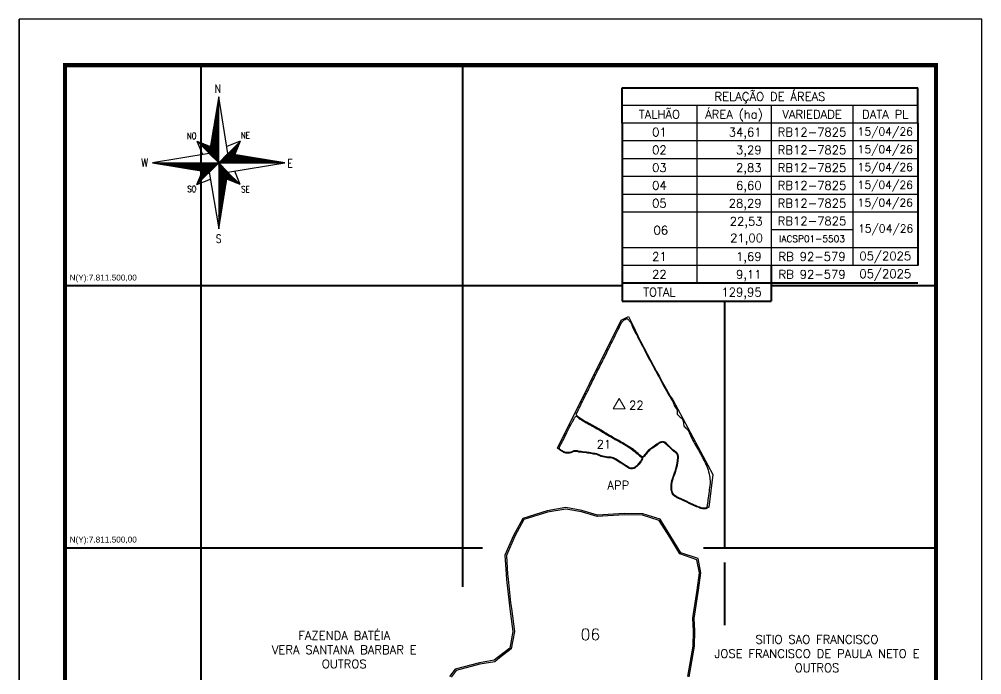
# Model space of a CAD drawing. Header units: millimetres. Extents: x 725045 to 727985, y 7843055 to 7847213.
# Drawn here: x 725045 to 727985, y 7845212 to 7847213 of the extents above; entities that cross this region are included whole.
import ezdxf
from ezdxf.enums import TextEntityAlignment as Align

# ---------------------------------------------------------------- set-up
doc = ezdxf.new("R2010")
doc.units = ezdxf.units.MM
doc.linetypes.add('LIN0', pattern=[0])
for name, color, linetype, lineweight in [('0114001015', 1, 'Continuous', 25), ('COORDENADAS', 7, 'Continuous', 5), ('TEXTO_DIVERSOS', 7, 'Continuous', 5)]:
    doc.layers.add(name, color=color, linetype=linetype, lineweight=lineweight)
for name, color, linetype in [('0114001015006', 5, 'Continuous'), ('0114001015021', 5, 'Continuous'), ('0114001015022', 5, 'Continuous'), ('MALHA', 8, 'Continuous'), ('MARGEM', 7, 'Continuous'), ('QUADRO_DE_AREAS_CANA ANTIGA', 7, 'Continuous'), ('SETA_NORTE', 3, 'Continuous'), ('TEXTO CONFRONTANTES', 7, 'Continuous'), ('TEXTO_NUN_TAL', 7, 'Continuous')]:
    doc.layers.add(name, color=color, linetype=linetype)
doc.styles.add('ROMANS', font='romans', dxfattribs={"height": 0.2})
doc.styles.add('Simplex', font='simplex.shx')
doc.styles.get("Standard").update_dxf_attribs({"font": 'arial.ttf'})

# ---------------------------------------------------------------- blocks, each defined once
blk = doc.blocks.new('A$C309442C0')
at = {"layer": 'SETA_NORTE', "linetype": 'Continuous'}
h = blk.add_hatch(dxfattribs=at)
h.set_pattern_fill('ANSI31', color=256, scale=0.1375, angle=-90, style=0)
h.set_pattern_definition([(315, (-215853.3434, 13873.16845), (0.3086963042, 0.3086963042), [])])
h.paths.add_polyline_path([(73.5, 97.4), (74.7, 104.9), (60, 110.8)])
h = blk.add_hatch(dxfattribs=at)
h.set_pattern_fill('ANSI31', color=256, scale=0.1375, angle=180, style=0)
h.set_pattern_definition([(225, (13869.59828, 216024.21475), (0.3086963042, -0.3086963042), [])])
h.paths.add_polyline_path([(93.8, 97.4), (101.4, 96.2), (107.3, 110.8)])
h = blk.add_hatch(dxfattribs=at)
h.set_pattern_fill('ANSI31', color=256, scale=0.1375, style=0)
h.set_pattern_definition([(45, (-13702.2971, -215849.77324), (-0.3086963042, 0.3086963042), [])])
h.paths.add_polyline_path([(73.5, 77), (65.9, 78.3), (60, 63.6)])
h = blk.add_hatch(dxfattribs=at)
h.set_pattern_fill('ANSI31', color=256, scale=0.1375, angle=90, style=0)
h.set_pattern_definition([(135, (216020.6446, -13698.72693), (-0.3086963042, -0.3086963042), [])])
h.paths.add_polyline_path([(93.8, 77), (92.6, 69.5), (107.3, 63.6)])
for p, q in [((83.4, 157.5), (83.7, 157.8)), ((83.5, 158.3), (83.7, 158.4)), ((83.6, 159), (83.7, 159.1)), ((81.3, 145.3), (83.7, 147.6)), ((81.5, 146.1), (83.7, 148.2)), ((81.6, 146.8), (83.7, 148.9)), ((81.7, 147.6), (83.7, 149.5)), ((81.8, 148.3), (83.7, 150.1)), ((82, 149.1), (83.7, 150.8)), ((82.1, 149.9), (83.7, 151.4)), ((82.2, 150.6), (83.7, 152.1)), ((82.3, 151.4), (83.7, 152.7)), ((82.5, 152.2), (83.7, 153.3)), ((82.6, 152.9), (83.7, 154)), ((82.7, 153.7), (83.7, 154.6)), ((82.9, 154.4), (83.7, 155.2)), ((83, 155.2), (83.7, 155.9)), ((83.1, 156), (83.7, 156.5)), ((83.2, 156.7), (83.7, 157.2)), ((79.2, 132.3), (83.7, 136.8)), ((79.3, 133.1), (83.7, 137.4)), ((79.5, 133.8), (83.7, 138)), ((79.6, 134.6), (83.7, 138.7)), ((79.7, 135.4), (83.7, 139.3)), ((79.8, 136.1), (83.7, 140)), ((80, 136.9), (83.7, 140.6)), ((80.1, 137.7), (83.7, 141.2)), ((80.2, 138.4), (83.7, 141.9)), ((80.3, 139.2), (83.7, 142.5)), ((80.5, 139.9), (83.7, 143.1)), ((80.6, 140.7), (83.7, 143.8)), ((80.7, 141.5), (83.7, 144.4)), ((80.8, 142.2), (83.7, 145)), ((81, 143), (83.7, 145.7)), ((81.1, 143.8), (83.7, 146.3)), ((81.2, 144.5), (83.7, 147)), ((77.2, 120.1), (83.7, 126.6)), ((77.3, 120.9), (83.7, 127.2)), ((77.4, 121.6), (83.7, 127.8)), ((77.6, 122.4), (83.7, 128.5)), ((77.7, 123.2), (83.7, 129.1)), ((77.8, 123.9), (83.7, 129.8)), ((78, 124.7), (83.7, 130.4)), ((78.1, 125.5), (83.7, 131)), ((78.2, 126.2), (83.7, 131.7)), ((78.3, 127), (83.7, 132.3)), ((78.5, 127.7), (83.7, 132.9)), ((78.6, 128.5), (83.7, 133.6)), ((78.7, 129.3), (83.7, 134.2)), ((78.8, 130), (83.7, 134.9)), ((79, 130.8), (83.7, 135.5)), ((79.1, 131.6), (83.7, 136.1)), ((75.1, 107.2), (83.7, 115.7)), ((75.2, 107.9), (83.7, 116.4)), ((75.3, 108.7), (83.7, 117)), ((75.4, 109.4), (83.7, 117.7)), ((75.6, 110.2), (83.7, 118.3)), ((75.7, 111), (83.7, 118.9)), ((75.8, 111.7), (83.7, 119.6)), ((75.9, 112.5), (83.7, 120.2)), ((76.1, 113.3), (83.7, 120.8)), ((76.2, 114), (83.7, 121.5)), ((76.3, 114.8), (83.7, 122.1)), ((76.4, 115.5), (83.7, 122.8)), ((76.6, 116.3), (83.7, 123.4)), ((76.7, 117.1), (83.7, 124)), ((76.8, 117.8), (83.7, 124.7)), ((76.9, 118.6), (83.7, 125.3)), ((77.1, 119.4), (83.7, 125.9)), ((60, 110.8), (74.7, 104.9)), ((60, 110.8), (65.9, 96.2)), ((73.5, 97.3), (83.7, 107.5)), ((73.6, 98), (83.7, 108.1)), ((73.7, 98.8), (83.7, 108.7)), ((73.8, 99.5), (83.7, 109.4)), ((73.8, 97), (83.7, 106.8)), ((73.9, 100.3), (83.7, 110)), ((74.1, 101.1), (83.7, 110.6)), ((74.2, 101.8), (83.7, 111.3)), ((74.2, 96.7), (83.7, 106.2)), ((74.3, 102.6), (83.7, 111.9)), ((74.4, 103.3), (83.7, 112.6)), ((74.5, 96.4), (83.7, 105.6)), ((74.6, 104.1), (83.7, 113.2)), ((74.7, 104.9), (83.7, 113.8)), ((74.8, 105.6), (83.7, 114.5)), ((74.9, 106.4), (83.7, 115.1)), ((107.3, 110.8), (92.6, 104.9)), ((107.3, 110.8), (101.4, 96.2)), ((74.8, 96.1), (83.7, 104.9)), ((75.1, 95.7), (83.7, 104.3)), ((75.4, 95.4), (83.7, 103.6)), ((75.8, 95.1), (83.7, 103)), ((76.1, 94.8), (83.7, 102.4)), ((76.4, 94.5), (83.7, 101.7)), ((76.7, 94.2), (83.7, 101.1)), ((77, 93.8), (83.7, 100.5)), ((77.4, 93.5), (83.7, 99.8)), ((77.7, 93.2), (83.7, 99.2)), ((78, 92.9), (83.7, 98.5)), ((78.3, 92.6), (83.7, 97.9)), ((78.6, 92.2), (83.7, 97.3)), ((78.9, 91.9), (83.7, 96.6)), ((79.3, 91.6), (83.7, 96)), ((79.6, 91.3), (83.7, 95.4)), ((79.9, 91), (83.7, 94.7)), ((83.8, 87.2), (94, 97.4)), ((84.4, 87.2), (94.5, 97.3)), ((85.1, 87.2), (95.1, 97.2)), ((85.7, 87.2), (95.6, 97.1)), ((86.3, 87.2), (96.2, 97)), ((87, 87.2), (96.7, 96.9)), ((87.6, 87.2), (97.2, 96.9)), ((88.3, 87.2), (97.8, 96.8)), ((88.9, 87.2), (98.3, 96.7)), ((89.5, 87.2), (98.9, 96.6)), ((90.2, 87.2), (99.4, 96.5)), ((90.8, 87.2), (100, 96.4)), ((91.4, 87.2), (100.5, 96.3)), ((92.1, 87.2), (101.1, 96.2)), ((92.7, 87.2), (101.6, 96.1)), ((93.4, 87.2), (102.2, 96)), ((94, 87.2), (102.7, 96)), ((94.6, 87.2), (103.3, 95.9)), ((95.3, 87.2), (103.8, 95.8)), ((95.9, 87.2), (104.4, 95.7)), ((96.5, 87.2), (104.9, 95.6)), ((97.2, 87.2), (105.5, 95.5)), ((97.8, 87.2), (106, 95.4)), ((98.4, 87.2), (106.5, 95.3)), ((99.1, 87.2), (107.1, 95.2)), ((99.7, 87.2), (107.6, 95.1)), ((100.4, 87.2), (108.2, 95.1)), ((101, 87.2), (108.7, 95)), ((101.6, 87.2), (109.3, 94.9)), ((102.3, 87.2), (109.8, 94.8)), ((102.9, 87.2), (110.4, 94.7)), ((103.5, 87.2), (110.9, 94.6)), ((104.2, 87.2), (111.5, 94.5)), ((11.8, 87.2), (11.8, 87.2)), ((12.3, 87.1), (12.4, 87.2)), ((12.9, 87), (13.1, 87.2)), ((13.4, 86.9), (13.7, 87.2)), ((14, 86.8), (14.4, 87.2)), ((14.5, 86.7), (15, 87.2)), ((15.1, 86.6), (15.6, 87.2)), ((15.6, 86.6), (16.3, 87.2)), ((16.2, 86.5), (16.9, 87.2)), ((16.7, 86.4), (17.5, 87.2)), ((17.2, 86.3), (18.2, 87.2)), ((17.8, 86.2), (18.8, 87.2)), ((18.3, 86.1), (19.5, 87.2)), ((18.9, 86), (20.1, 87.2)), ((19.4, 85.9), (20.7, 87.2)), ((20, 85.8), (21.4, 87.2)), ((20.5, 85.7), (22, 87.2)), ((21.1, 85.7), (22.6, 87.2)), ((21.6, 85.6), (23.3, 87.2)), ((22.2, 85.5), (23.9, 87.2)), ((22.7, 85.4), (24.6, 87.2)), ((23.3, 85.3), (25.2, 87.2)), ((23.8, 85.2), (25.8, 87.2)), ((24.4, 85.1), (26.5, 87.2)), ((24.9, 85), (27.1, 87.2)), ((25.5, 84.9), (27.7, 87.2)), ((26, 84.8), (28.4, 87.2)), ((26.5, 84.8), (29, 87.2)), ((27.1, 84.7), (29.6, 87.2)), ((27.6, 84.6), (30.3, 87.2)), ((28.2, 84.5), (30.9, 87.2)), ((28.7, 84.4), (31.6, 87.2)), ((29.3, 84.3), (32.2, 87.2)), ((29.8, 84.2), (32.8, 87.2)), ((30.4, 84.1), (33.5, 87.2)), ((30.9, 84), (34.1, 87.2)), ((31.5, 83.9), (34.7, 87.2)), ((32, 83.9), (35.4, 87.2)), ((32.6, 83.8), (36, 87.2)), ((33.1, 83.7), (36.7, 87.2)), ((33.7, 83.6), (37.3, 87.2)), ((34.2, 83.5), (37.9, 87.2)), ((34.7, 83.4), (38.6, 87.2)), ((35.3, 83.3), (39.2, 87.2)), ((35.8, 83.2), (39.8, 87.2)), ((36.4, 83.1), (40.5, 87.2)), ((36.9, 83), (41.1, 87.2)), ((37.5, 83), (41.8, 87.2)), ((38, 82.9), (42.4, 87.2)), ((38.6, 82.8), (43, 87.2)), ((39.1, 82.7), (43.7, 87.2)), ((39.7, 82.6), (44.3, 87.2)), ((40.2, 82.5), (44.9, 87.2)), ((40.8, 82.4), (45.6, 87.2)), ((41.3, 82.3), (46.2, 87.2)), ((41.9, 82.2), (46.8, 87.2)), ((42.4, 82.1), (47.5, 87.2)), ((43, 82.1), (48.1, 87.2)), ((43.5, 82), (48.8, 87.2)), ((44, 81.9), (49.4, 87.2)), ((44.6, 81.8), (50, 87.2)), ((45.1, 81.7), (50.7, 87.2)), ((45.7, 81.6), (51.3, 87.2)), ((46.2, 81.5), (51.9, 87.2)), ((46.8, 81.4), (52.6, 87.2)), ((47.3, 81.3), (53.2, 87.2)), ((47.9, 81.2), (53.9, 87.2)), ((48.4, 81.2), (54.5, 87.2)), ((49, 81.1), (55.1, 87.2)), ((49.5, 81), (55.8, 87.2)), ((50.1, 80.9), (56.4, 87.2)), ((50.6, 80.8), (57, 87.2)), ((51.2, 80.7), (57.7, 87.2)), ((51.7, 80.6), (58.3, 87.2)), ((52.3, 80.5), (59, 87.2)), ((52.8, 80.4), (59.6, 87.2)), ((53.3, 80.3), (60.2, 87.2)), ((53.9, 80.3), (60.9, 87.2)), ((54.4, 80.2), (61.5, 87.2)), ((55, 80.1), (62.1, 87.2)), ((55.5, 80), (62.8, 87.2)), ((56.1, 79.9), (63.4, 87.2)), ((56.6, 79.8), (64, 87.2)), ((57.2, 79.7), (64.7, 87.2)), ((57.7, 79.6), (65.3, 87.2)), ((58.3, 79.5), (66, 87.2)), ((58.8, 79.4), (66.6, 87.2)), ((59.4, 79.4), (67.2, 87.2)), ((59.9, 79.3), (67.9, 87.2)), ((83.7, 87.2), (60, 63.6)), ((60.5, 79.2), (68.5, 87.2)), ((61, 79.1), (69.1, 87.2)), ((61.5, 79), (69.8, 87.2)), ((62.1, 78.9), (70.4, 87.2)), ((62.6, 78.8), (71.1, 87.2)), ((63.2, 78.7), (71.7, 87.2)), ((63.7, 78.6), (72.3, 87.2)), ((64.3, 78.5), (73, 87.2)), ((64.8, 78.4), (73.6, 87.2)), ((65.4, 78.4), (74.2, 87.2)), ((65.9, 78.3), (74.9, 87.2)), ((66.5, 78.2), (75.5, 87.2)), ((67, 78.1), (76.2, 87.2)), ((67.6, 78), (76.8, 87.2)), ((68.1, 77.9), (77.4, 87.2)), ((68.7, 77.8), (78.1, 87.2)), ((69.2, 77.7), (78.7, 87.2)), ((69.8, 77.6), (79.3, 87.2)), ((70.3, 77.5), (80, 87.2)), ((70.8, 77.5), (80.6, 87.2)), ((71.4, 77.4), (81.2, 87.2)), ((71.9, 77.3), (81.9, 87.2)), ((72.5, 77.2), (82.5, 87.2)), ((73, 77.1), (83.2, 87.2)), ((80.2, 90.7), (83.7, 94.1)), ((80.5, 90.3), (83.7, 93.4)), ((80.9, 90), (83.7, 92.8)), ((81.2, 89.7), (83.7, 92.2)), ((81.5, 89.4), (83.7, 91.5)), ((81.8, 89.1), (83.7, 90.9)), ((82.1, 88.7), (83.7, 90.3)), ((82.4, 88.4), (83.7, 89.6)), ((82.8, 88.1), (83.7, 89)), ((83.1, 87.8), (83.7, 88.4)), ((83.4, 87.5), (83.7, 87.7)), ((83.7, 87.1), (83.7, 87.1)), ((83.7, 86.4), (84, 86.8)), ((83.7, 85.8), (84.4, 86.5)), ((83.7, 85.2), (84.7, 86.2)), ((83.7, 84.5), (85, 85.9)), ((83.7, 83.9), (85.3, 85.6)), ((83.7, 83.3), (85.6, 85.2)), ((83.7, 82.6), (86, 84.9)), ((83.7, 82), (86.3, 84.6)), ((83.7, 81.3), (86.6, 84.3)), ((104.8, 87.2), (112, 94.4)), ((105.5, 87.2), (112.6, 94.3)), ((106.1, 87.2), (113.1, 94.2)), ((106.7, 87.2), (113.7, 94.1)), ((107.4, 87.2), (114.2, 94.1)), ((108, 87.2), (114.8, 94)), ((108.6, 87.2), (115.3, 93.9)), ((109.3, 87.2), (115.8, 93.8)), ((109.9, 87.2), (116.4, 93.7)), ((110.6, 87.2), (116.9, 93.6)), ((111.2, 87.2), (117.5, 93.5)), ((111.8, 87.2), (118, 93.4)), ((112.5, 87.2), (118.6, 93.3)), ((113.1, 87.2), (119.1, 93.2)), ((113.7, 87.2), (119.7, 93.2)), ((114.4, 87.2), (120.2, 93.1)), ((115, 87.2), (120.8, 93)), ((115.6, 87.2), (121.3, 92.9)), ((116.3, 87.2), (121.9, 92.8)), ((116.9, 87.2), (122.4, 92.7)), ((117.6, 87.2), (123, 92.6)), ((118.2, 87.2), (123.5, 92.5)), ((118.8, 87.2), (124, 92.4)), ((119.5, 87.2), (124.6, 92.3)), ((120.1, 87.2), (125.1, 92.3)), ((120.7, 87.2), (125.7, 92.2)), ((121.4, 87.2), (126.2, 92.1)), ((122, 87.2), (126.8, 92)), ((122.7, 87.2), (127.3, 91.9)), ((123.3, 87.2), (127.9, 91.8)), ((123.9, 87.2), (128.4, 91.7)), ((124.6, 87.2), (129, 91.6)), ((125.2, 87.2), (129.5, 91.5)), ((125.8, 87.2), (130.1, 91.4)), ((126.5, 87.2), (130.6, 91.4)), ((127.1, 87.2), (131.2, 91.3)), ((127.8, 87.2), (131.7, 91.2)), ((128.4, 87.2), (132.3, 91.1)), ((129, 87.2), (132.8, 91)), ((129.7, 87.2), (133.3, 90.9)), ((130.3, 87.2), (133.9, 90.8)), ((130.9, 87.2), (134.4, 90.7)), ((131.6, 87.2), (135, 90.6)), ((132.2, 87.2), (135.5, 90.5)), ((132.8, 87.2), (136.1, 90.5)), ((133.5, 87.2), (136.6, 90.4)), ((134.1, 87.2), (137.2, 90.3)), ((134.8, 87.2), (137.7, 90.2)), ((135.4, 87.2), (138.3, 90.1)), ((136, 87.2), (138.8, 90)), ((136.7, 87.2), (139.4, 89.9)), ((137.3, 87.2), (139.9, 89.8)), ((137.9, 87.2), (140.5, 89.7)), ((138.6, 87.2), (141, 89.6)), ((139.2, 87.2), (141.6, 89.6)), ((139.9, 87.2), (142.1, 89.5)), ((140.5, 87.2), (142.6, 89.4)), ((141.1, 87.2), (143.2, 89.3)), ((141.8, 87.2), (143.7, 89.2)), ((142.4, 87.2), (144.3, 89.1)), ((143, 87.2), (144.8, 89)), ((143.7, 87.2), (145.4, 88.9)), ((144.3, 87.2), (145.9, 88.8)), ((144.9, 87.2), (146.5, 88.7)), ((145.6, 87.2), (147, 88.7)), ((146.2, 87.2), (147.6, 88.6)), ((146.9, 87.2), (148.1, 88.5)), ((147.5, 87.2), (148.7, 88.4)), ((148.1, 87.2), (149.2, 88.3)), ((148.8, 87.2), (149.8, 88.2)), ((149.4, 87.2), (150.3, 88.1)), ((150, 87.2), (150.8, 88)), ((150.7, 87.2), (151.4, 87.9)), ((151.3, 87.2), (151.9, 87.8)), ((152, 87.2), (152.5, 87.8)), ((152.6, 87.2), (153, 87.7)), ((153.2, 87.2), (153.6, 87.6)), ((153.9, 87.2), (154.1, 87.5)), ((154.5, 87.2), (154.7, 87.4)), ((155.1, 87.2), (155.2, 87.3)), ((60, 63.6), (65.9, 78.3)), ((83.7, 80.7), (86.9, 84)), ((83.7, 80.1), (87.2, 83.6)), ((83.7, 79.4), (87.5, 83.3)), ((83.7, 78.8), (87.9, 83)), ((83.7, 78.2), (88.2, 82.7)), ((83.7, 77.5), (88.5, 82.4)), ((83.7, 76.9), (88.8, 82.1)), ((83.7, 76.2), (89.1, 81.7)), ((83.7, 75.6), (89.5, 81.4)), ((83.7, 75), (89.8, 81.1)), ((83.7, 74.3), (90.1, 80.8)), ((83.7, 73.7), (90.4, 80.5)), ((83.7, 73.1), (90.7, 80.1)), ((83.7, 72.4), (91, 79.8)), ((83.7, 71.8), (91.4, 79.5)), ((83.7, 71.2), (91.7, 79.2)), ((83.7, 70.5), (92, 78.9)), ((83.7, 69.9), (92.3, 78.5)), ((83.7, 69.2), (92.6, 78.2)), ((83.7, 68.6), (93, 77.9)), ((83.7, 68), (93.3, 77.6)), ((83.7, 67.3), (93.6, 77.3)), ((83.7, 66.7), (93.8, 76.9)), ((83.7, 66.1), (93.7, 76.1)), ((83.7, 65.4), (93.6, 75.3)), ((83.7, 64.8), (93.4, 74.6)), ((83.7, 64.1), (93.3, 73.8)), ((107.3, 63.6), (101.4, 78.3)), ((60, 63.6), (74.7, 69.5)), ((83.7, 63.5), (93.2, 73)), ((83.7, 62.9), (93.1, 72.3)), ((83.7, 62.2), (92.9, 71.5)), ((83.7, 61.6), (92.8, 70.8)), ((83.7, 61), (92.7, 70)), ((83.7, 60.3), (92.6, 69.2)), ((83.7, 59.7), (92.4, 68.5)), ((83.7, 59), (92.3, 67.7)), ((83.7, 58.4), (92.2, 66.9)), ((83.7, 57.8), (92.1, 66.2)), ((83.7, 57.1), (91.9, 65.4)), ((83.7, 56.5), (91.8, 64.7)), ((83.7, 55.9), (91.7, 63.9)), ((83.7, 55.2), (91.6, 63.1)), ((107.3, 63.6), (92.6, 69.5)), ((83.7, 54.6), (91.4, 62.4)), ((83.7, 54), (91.3, 61.6)), ((83.7, 53.3), (91.2, 60.8)), ((83.7, 52.7), (91.1, 60.1)), ((83.7, 52), (90.9, 59.3)), ((83.7, 51.4), (90.8, 58.6)), ((83.7, 50.8), (90.7, 57.8)), ((83.7, 50.1), (90.5, 57)), ((83.7, 49.5), (90.4, 56.3)), ((83.7, 48.9), (90.3, 55.5)), ((83.7, 48.2), (90.2, 54.7)), ((83.7, 47.6), (90, 54)), ((83.7, 46.9), (89.9, 53.2)), ((83.7, 46.3), (89.8, 52.5)), ((83.7, 45.7), (89.7, 51.7)), ((83.7, 45), (89.5, 50.9)), ((83.7, 44.4), (89.4, 50.2)), ((83.7, 43.8), (89.3, 49.4)), ((83.7, 43.1), (89.2, 48.6)), ((83.7, 42.5), (89, 47.9)), ((83.7, 41.8), (88.9, 47.1)), ((83.7, 41.2), (88.8, 46.3)), ((83.7, 40.6), (88.7, 45.6)), ((83.7, 39.9), (88.5, 44.8)), ((83.7, 39.3), (88.4, 44.1)), ((83.7, 38.7), (88.3, 43.3)), ((83.7, 38), (88.2, 42.5)), ((83.7, 37.4), (88, 41.8)), ((83.7, 36.8), (87.9, 41)), ((83.7, 36.1), (87.8, 40.2)), ((83.7, 35.5), (87.7, 39.5)), ((83.7, 34.8), (87.5, 38.7)), ((83.7, 34.2), (87.4, 38)), ((83.7, 33.6), (87.3, 37.2)), ((83.7, 32.9), (87.2, 36.4)), ((83.7, 32.3), (87, 35.7)), ((83.7, 31.7), (86.9, 34.9)), ((83.7, 31), (86.8, 34.1)), ((83.7, 30.4), (86.7, 33.4)), ((83.7, 29.7), (86.5, 32.6)), ((83.7, 29.1), (86.4, 31.9)), ((83.7, 28.5), (86.3, 31.1)), ((83.7, 27.8), (86.2, 30.3)), ((83.7, 27.2), (86, 29.6)), ((83.7, 26.6), (85.9, 28.8)), ((83.7, 25.9), (85.8, 28)), ((83.7, 25.3), (85.6, 27.3)), ((83.7, 24.6), (85.5, 26.5)), ((83.7, 24), (85.4, 25.8)), ((83.7, 23.4), (85.3, 25)), ((83.7, 22.7), (85.1, 24.2)), ((83.7, 22.1), (85, 23.5)), ((83.7, 21.5), (84.9, 22.7)), ((83.7, 20.8), (84.8, 21.9)), ((83.7, 20.2), (84.6, 21.2)), ((83.7, 19.6), (84.5, 20.4)), ((83.7, 18.9), (84.4, 19.7)), ((83.7, 18.3), (84.3, 18.9)), ((83.7, 17.6), (84.1, 18.1)), ((83.7, 17), (84, 17.4)), ((83.7, 16.4), (83.9, 16.6)), ((83.7, 15.7), (83.8, 15.8))]:
    blk.add_line(p, q, dxfattribs=at)
blk.add_lwpolyline([(93.8, 77), (155.7, 87.2), (93.8, 97.4), (83.7, 159.3), (73.5, 97.4), (11.6, 87.2), (73.5, 77), (83.7, 15.1)], close=True, dxfattribs=at)
for points in [[(83.7, 87.2), (83.7, 159.3)], [(83.7, 87.2), (73.5, 97.4)], [(83.7, 87.2), (93.8, 97.4)], [(11.6, 87.2), (155.7, 87.2)], [(83.7, 87.2), (73.5, 77)], [(83.7, 87.2), (93.8, 77)], [(83.7, 87.2), (83.7, 15.1)]]:
    blk.add_lwpolyline(points, dxfattribs=at)
at = {"layer": 'SETA_NORTE', "color": 7, "lineweight": 30, "style": 'ROMANS', "width": 0.8}
for s, height, p in [('N ', 8.94, (79.5, 163.6)), ('NO', 6.88, (49.1, 113.2)), ('NE', 6.87, (108, 113.7)), ('W', 8.94, (-0.7, 82.9)), ('E', 8.94, (158.6, 82.1)), ('SO', 6.88, (49.5, 55.3)), ('SE', 6.87, (108.3, 55)), ('S', 8.94, (80.6, 0))]:
    blk.add_text(s, height=height, dxfattribs=at).set_placement(p)

msp = doc.modelspace()

# ---------------------------------------------------------------- linework, layer by layer
at = {"layer": '0114001015', "flags": 128}
msp.add_lwpolyline([(726905.6, 7846306.1), (726907.7, 7846301.7), (726918, 7846281.3), (726925.5, 7846263.8), (726934, 7846246.4), (726941.9, 7846230.4), (726952, 7846211.3), (726963.2, 7846189.6), (726972.5, 7846172.2), (726982.2, 7846155.5), (726990.7, 7846138.4), (727000, 7846122.5), (727008.3, 7846106), (727008.3, 7846106), (727020.6, 7846085.1), (727026.8, 7846073.6), (727033.3, 7846062.7), (727041.3, 7846051.9), (727041.3, 7846051.9), (727041.3, 7846051.9), (727162.9, 7845823.3), (727150.6, 7845724.1), (727141.8, 7845718.7), (727138.6, 7845718.4), (727135.2, 7845718.5), (727131.3, 7845719.1), (727126.9, 7845720.1), (727122.3, 7845721.5), (727117.9, 7845723.3), (727113.6, 7845725.2), (727109.1, 7845727.1), (727104.5, 7845729.1), (727100, 7845731.1), (727095.3, 7845733.2), (727090.6, 7845735.4), (727085.9, 7845737.7), (727081.4, 7845739.9), (727076.9, 7845742), (727072.5, 7845744.1), (727068, 7845746.1), (727063.3, 7845748.2), (727058.7, 7845750.2), (727054.2, 7845752.4), (727049.7, 7845754.8), (727045.6, 7845757.6), (727041.9, 7845761.3), (727039.3, 7845766), (727037.5, 7845771.2), (727036.2, 7845776.6), (727035.8, 7845782.2), (727036, 7845787.8), (727036.3, 7845793.4), (727036.9, 7845799.1), (727038, 7845804.7), (727039.7, 7845810.5), (727041.6, 7845816.5), (727043.7, 7845822.4), (727045.8, 7845828.1), (727047.8, 7845833.9), (727049.7, 7845839.7), (727051.4, 7845845.8), (727052.9, 7845852.4), (727054.1, 7845858.6), (727055.1, 7845864.1), (727055.7, 7845868.8), (727056.3, 7845872.8), (727056.6, 7845876.4), (727056.4, 7845879.6), (727055.5, 7845882.5), (727053.8, 7845885.5), (727051.4, 7845888.4), (727048.2, 7845891.2), (727044.3, 7845893.9), (727040.1, 7845897.4), (727035.9, 7845901.5), (727031.4, 7845905.5), (727027, 7845909.8), (727022.9, 7845913.8), (727019.1, 7845917.5), (727015.6, 7845920), (727012.4, 7845921.4), (727009.3, 7845921.7), (727006.5, 7845921.4), (727003.6, 7845920.4), (727000.6, 7845918.8), (726997.4, 7845916.6), (726993.8, 7845913.9), (726989.7, 7845911), (726985.4, 7845908.1), (726981, 7845905.4), (726976.9, 7845902.8), (726973.8, 7845900.6), (726971.1, 7845898.6), (726968.4, 7845896.2), (726965.3, 7845893), (726962.2, 7845889.3), (726959.1, 7845885.7), (726956.3, 7845882.5), (726954.1, 7845879.7), (726952.8, 7845877.7), (726950.9, 7845875.9), (726948.2, 7845875.6), (726947.2, 7845875.5), (726947.7, 7845874.6), (726948.2, 7845872.8), (726948.2, 7845870.7), (726947.8, 7845869.5), (726947.5, 7845868.6), (726946.5, 7845866.9), (726944.9, 7845864.6), (726942.9, 7845861.9), (726940.8, 7845858.8), (726938.2, 7845855.5), (726935.3, 7845852.2), (726932.1, 7845848.9), (726928.3, 7845845.8), (726924.7, 7845843.3), (726921.4, 7845841.5), (726917.9, 7845840.5), (726914.5, 7845840.4), (726911.2, 7845841.2), (726908.1, 7845842.3), (726905.2, 7845843.8), (726901.9, 7845845.7), (726898.1, 7845847.9), (726893.9, 7845850.6), (726889.4, 7845853.6), (726884.8, 7845856.6), (726880.2, 7845859.6), (726875.7, 7845862.4), (726871.2, 7845865.3), (726866.9, 7845868.1), (726862.8, 7845870.3), (726858.8, 7845872), (726854.9, 7845873.1), (726850.9, 7845873.9), (726846.6, 7845874.4), (726841.9, 7845874.7), (726836.9, 7845875.2), (726832, 7845876.3), (726827, 7845877.3), (726822.3, 7845878.8), (726817.7, 7845880.7), (726813.2, 7845882.6), (726808.7, 7845884.2), (726803.8, 7845885.2), (726799, 7845886), (726785.1, 7845888.5), (726780.8, 7845888.9), (726776.7, 7845889.3), (726764.8, 7845890.8), (726760.8, 7845891.2), (726756.8, 7845891.9), (726753.7, 7845892), (726748.9, 7845893.4), (726745.4, 7845894), (726742, 7845894.1), (726738.9, 7845893.4), (726735.9, 7845892.3), (726732.9, 7845891), (726729.5, 7845889.9), (726725.7, 7845889.1), (726721.5, 7845888.8), (726717.7, 7845888.4), (726714.1, 7845888.5), (726710.9, 7845889.3), (726708, 7845890.7), (726705.4, 7845892.2), (726702.8, 7845893.8), (726700.3, 7845895.4), (726697.9, 7845896.9), (726695.9, 7845898.3), (726688.4, 7845903.9), (726882.7, 7846295)], close=True, dxfattribs=at)
msp.add_lwpolyline([(727090.9, 7845206), (727107.5, 7845298.9), (727108.2, 7845345.9), (727106.6, 7845384.2), (727119.3, 7845470), (727126.9, 7845523.4), (727118.2, 7845566.6), (727065.3, 7845584.4), (727035.1, 7845634.2), (727002, 7845687.1), (726948.9, 7845703.6), (726892.6, 7845704.9), (726810.8, 7845699.2), (726763, 7845713.7), (726713.9, 7845722.5), (726657.3, 7845712.7), (726583.1, 7845689.6), (726554.8, 7845637.6), (726528.1, 7845577), (726531.6, 7845518.9), (726533.3, 7845503.4), (726541.2, 7845431.9), (726543.4, 7845413.8), (726552.7, 7845344.2), (726543.2, 7845293.4), (726508.4, 7845266.9), (726495, 7845256.2), (726450.9, 7845248.8), (726376.1, 7845229.4), (726359, 7845206.7)], dxfattribs=at)
at = {"layer": '0114001015006'}
msp.add_lwpolyline([(727086.6, 7845206.8), (727103.1, 7845299.3), (727103.8, 7845345.9), (727102.2, 7845384.4), (727114.9, 7845470.7), (727122.4, 7845523.2), (727114.4, 7845563.2), (727062.3, 7845580.8), (727031.4, 7845631.9), (726999.1, 7845683.4), (726948.2, 7845699.2), (726892.7, 7845700.5), (726810.3, 7845694.8), (726762, 7845709.4), (726713.9, 7845718.1), (726658.4, 7845708.4), (726586.2, 7845686), (726558.7, 7845635.7), (726532.5, 7845576.2), (726536, 7845519.3), (726537.7, 7845503.9), (726545.5, 7845432.4), (726547.7, 7845414.3), (726557.2, 7845344), (726547.3, 7845291), (726511.1, 7845263.4), (726496.9, 7845252), (726451.8, 7845244.5), (726378.7, 7845225.5), (726363.4, 7845205.2)], dxfattribs=at)
at = {"layer": '0114001015021', "flags": 128}
msp.add_lwpolyline([(726743, 7845999.9), (726744.4, 7846000.8), (726745.8, 7846001.1), (726747.3, 7846000.9), (726749, 7846000), (726751.2, 7845998.3), (726754.3, 7845995.8), (726757.9, 7845992.8), (726762.2, 7845989.9), (726766.9, 7845987), (726771.7, 7845984.2), (726776.6, 7845981.4), (726781.4, 7845978.7), (726785.8, 7845976), (726790.4, 7845973.6), (726795.2, 7845971.2), (726800.1, 7845968.9), (726804.9, 7845966.1), (726810, 7845962.8), (726815.6, 7845959.6), (726821.1, 7845956.5), (726826.4, 7845953.2), (726831.8, 7845950.1), (726837.1, 7845947), (726842.3, 7845943.6), (726847.6, 7845940.4), (726853.3, 7845937.2), (726859, 7845933.9), (726864.8, 7845930.6), (726870.6, 7845927.5), (726876.6, 7845924.3), (726882.4, 7845921), (726888.1, 7845917.7), (726893.3, 7845914.7), (726898.9, 7845911.6), (726904.4, 7845908.4), (726909.4, 7845904.9), (726914, 7845901.4), (726918.5, 7845897.9), (726922.8, 7845894.5), (726926.8, 7845891.1), (726930.5, 7845887.9), (726934, 7845885.2), (726936.9, 7845882.7), (726939.4, 7845880.7), (726941.8, 7845878.5), (726943.8, 7845876.7), (726945.1, 7845875.2), (726945.8, 7845873.8), (726946.2, 7845872.5), (726946.2, 7845871), (726945.9, 7845870.1), (726945.7, 7845869.5), (726944.8, 7845868), (726943.2, 7845865.7), (726941.3, 7845863.1), (726939.2, 7845860), (726936.6, 7845856.8), (726933.8, 7845853.6), (726930.7, 7845850.4), (726927.1, 7845847.4), (726923.7, 7845845.1), (726920.6, 7845843.4), (726917.6, 7845842.5), (726914.7, 7845842.4), (726911.7, 7845843.1), (726908.9, 7845844.1), (726906.1, 7845845.6), (726902.9, 7845847.4), (726899.2, 7845849.6), (726895, 7845852.3), (726890.5, 7845855.2), (726885.8, 7845858.3), (726881.2, 7845861.3), (726876.7, 7845864.1), (726872.3, 7845867), (726868, 7845869.8), (726863.6, 7845872.1), (726859.4, 7845873.9), (726855.4, 7845875.1), (726851.2, 7845875.9), (726846.7, 7845876.4), (726842.1, 7845876.7), (726837.2, 7845877.2), (726832.4, 7845878.2), (726827.5, 7845879.2), (726823, 7845880.7), (726818.5, 7845882.6), (726813.9, 7845884.5), (726809.2, 7845886.1), (726804.2, 7845887.1), (726799.3, 7845888), (726785.4, 7845890.5), (726781, 7845890.9), (726776.9, 7845891.3), (726765, 7845892.8), (726761, 7845893.2), (726757.1, 7845893.8), (726754, 7845894), (726749.3, 7845895.4), (726745.6, 7845896), (726741.8, 7845896.1), (726738.4, 7845895.4), (726735.2, 7845894.2), (726732.2, 7845892.9), (726729, 7845891.9), (726725.4, 7845891.1), (726721.3, 7845890.8), (726717.6, 7845890.4), (726714.4, 7845890.5), (726711.6, 7845891.2), (726708.9, 7845892.4), (726706.4, 7845893.9), (726703.8, 7845895.5), (726701.3, 7845897.1), (726699, 7845898.6), (726697.1, 7845899.9), (726695.8, 7845900.9), (726694.9, 7845902.3), (726694.5, 7845904.1), (726694.9, 7845906.7), (726695.8, 7845909.5), (726697.6, 7845912.8), (726699.7, 7845916.6), (726701.9, 7845920.6), (726704.2, 7845924.9), (726706.7, 7845929.4), (726709, 7845934.1), (726711.5, 7845939.1), (726714.3, 7845945), (726717.5, 7845951.4), (726720.6, 7845958), (726723.7, 7845964.3), (726726.7, 7845970.2), (726729.3, 7845975.2), (726731.8, 7845979.4), (726733.7, 7845982.8), (726735.2, 7845985.6), (726736.6, 7845988.2), (726738.1, 7845991.3), (726739.6, 7845994.8), (726740.5, 7845996.3), (726741.3, 7845997.9)], close=True, dxfattribs=at)
at = {"layer": '0114001015022', "flags": 128}
msp.add_lwpolyline([(726917.9, 7846274), (726920.3, 7846268.8), (726923.1, 7846263.2), (726926.1, 7846257.2), (726929.6, 7846251), (726933.2, 7846244.6), (726936.6, 7846238.1), (726939.9, 7846231.5), (726943.2, 7846224.9), (726946.6, 7846218.4), (726950, 7846212), (726953.2, 7846205.8), (726956.4, 7846199.5), (726959.5, 7846193.3), (726962.7, 7846187.1), (726965.9, 7846181.1), (726969.2, 7846175.1), (726972.6, 7846169.2), (726975.8, 7846163.2), (726979, 7846157.1), (726982.8, 7846151.5), (726985.5, 7846144.8), (726988.8, 7846138.6), (726992.2, 7846132.4), (726995.6, 7846126.4), (726998.9, 7846120.4), (727002, 7846114.3), (727005.1, 7846108.2), (727008.3, 7846102.3), (727011.4, 7846096.6), (727014.4, 7846091.1), (727017.4, 7846085.7), (727020.5, 7846080.4), (727023.4, 7846075.4), (727026.1, 7846070.5), (727028.8, 7846065.8), (727031.4, 7846061.5), (727034, 7846057.4), (727036.4, 7846053.6), (727038.7, 7846049.9), (727040.7, 7846046), (727042.5, 7846042), (727043.9, 7846038.1), (727045.4, 7846034.5), (727047, 7846031.1), (727048.8, 7846027.9), (727050.8, 7846025.1), (727052.9, 7846022.5), (727054.1, 7846019.8), (727054.1, 7846016.9), (727053.8, 7846013.9), (727054, 7846010.9), (727054.7, 7846008), (727056.4, 7846005.5), (727058.7, 7846003.2), (727061.2, 7846000.8), (727063.8, 7845998.7), (727066.2, 7845996.7), (727068.3, 7845994.7), (727070.1, 7845992.3), (727071.7, 7845989.4), (727072.7, 7845986.2), (727073.1, 7845983.2), (727073.2, 7845980.2), (727073.4, 7845976.7), (727074.3, 7845973.3), (727076.1, 7845970.2), (727078.4, 7845967.6), (727081, 7845965.3), (727083.6, 7845962.9), (727085.9, 7845960.5), (727088, 7845957.5), (727089.6, 7845954.3), (727091.3, 7845950.8), (727093.1, 7845946.8), (727095.2, 7845942.3), (727097.4, 7845937.5), (727099.9, 7845932.6), (727102.2, 7845927.5), (727104.7, 7845922.6), (727107.3, 7845917.8), (727110.1, 7845913.1), (727113.1, 7845908.2), (727116, 7845903), (727118.9, 7845897.5), (727122.1, 7845891.9), (727125.2, 7845886.4), (727128.2, 7845880.6), (727131.2, 7845875.1), (727133.9, 7845869.9), (727136.6, 7845864.8), (727139.5, 7845859.7), (727142.3, 7845854.4), (727144.6, 7845848.9), (727146.7, 7845843.2), (727148.6, 7845837.3), (727150.4, 7845831.3), (727152, 7845825.4), (727153.2, 7845819.8), (727154, 7845814.3), (727154.5, 7845808.9), (727154.8, 7845803.9), (727154.8, 7845799.2), (727154.8, 7845795.6), (727153.8, 7845789.6), (727152.9, 7845784.1), (727152.2, 7845778.1), (727151.5, 7845771.7), (727150.9, 7845765.2), (727150.1, 7845758.7), (727149.3, 7845752.5), (727148.4, 7845746.7), (727147.7, 7845741.1), (727147, 7845735.9), (727146.3, 7845731), (727145.5, 7845727), (727144.4, 7845723.9), (727143, 7845721.8), (727141.2, 7845720.6), (727138.6, 7845720.4), (727135.4, 7845720.5), (727131.7, 7845721.1), (727127.4, 7845722), (727123, 7845723.4), (727118.7, 7845725.1), (727114.4, 7845727.1), (727109.9, 7845729), (727105.3, 7845730.9), (727100.8, 7845733), (727096.1, 7845735), (727091.4, 7845737.2), (727086.8, 7845739.5), (727082.2, 7845741.7), (727077.7, 7845743.8), (727073.3, 7845745.9), (727068.8, 7845747.9), (727064.1, 7845750.1), (727059.5, 7845752.1), (727055.1, 7845754.2), (727050.8, 7845756.5), (727046.9, 7845759.2), (727043.6, 7845762.5), (727041.2, 7845766.8), (727039.4, 7845771.8), (727038.2, 7845776.9), (727037.8, 7845782.2), (727038, 7845787.7), (727038.3, 7845793.2), (727038.9, 7845798.8), (727039.9, 7845804.2), (727041.6, 7845809.9), (727043.5, 7845815.8), (727045.6, 7845821.7), (727047.7, 7845827.5), (727049.7, 7845833.3), (727051.6, 7845839.2), (727053.3, 7845845.3), (727054.8, 7845852), (727056.1, 7845858.2), (727057, 7845863.8), (727057.7, 7845868.6), (727058.3, 7845872.6), (727058.6, 7845876.3), (727058.4, 7845879.9), (727057.3, 7845883.3), (727055.4, 7845886.6), (727052.8, 7845889.8), (727049.4, 7845892.7), (727045.5, 7845895.5), (727041.5, 7845898.9), (727037.2, 7845902.9), (727032.8, 7845907), (727028.4, 7845911.2), (727024.3, 7845915.3), (727020.4, 7845919), (727016.6, 7845921.8), (727012.9, 7845923.3), (727009.3, 7845923.7), (727006.1, 7845923.4), (727002.8, 7845922.3), (726999.6, 7845920.6), (726996.2, 7845918.3), (726992.6, 7845915.6), (726988.5, 7845912.7), (726984.3, 7845909.8), (726979.9, 7845907.1), (726975.8, 7845904.5), (726972.6, 7845902.3), (726969.9, 7845900.2), (726967, 7845897.6), (726963.8, 7845894.3), (726960.7, 7845890.6), (726957.6, 7845887), (726954.8, 7845883.8), (726952.4, 7845880.9), (726951.3, 7845879), (726950, 7845877.8), (726948, 7845877.6), (726947.1, 7845877.5), (726946.5, 7845877.7), (726945.5, 7845878.2), (726944.3, 7845879), (726940.3, 7845882.6), (726937.8, 7845884.8), (726934.9, 7845887.4), (726931.4, 7845890.2), (726927.8, 7845893.4), (726924.2, 7845896.5), (726920.6, 7845899.6), (726916, 7845903), (726912.8, 7845904.9), (726900.4, 7845912.3), (726888.2, 7845919.8), (726884.1, 7845922.2), (726879.9, 7845924.5), (726876, 7845926.9), (726872, 7845929), (726860.2, 7845935.5), (726856.4, 7845937.8), (726852.5, 7845940.3), (726848.5, 7845942.5), (726844.5, 7845944.9), (726836.4, 7845949.7), (726832.6, 7845952.1), (726821.7, 7845958.7), (726818.5, 7845960.5), (726815.2, 7845962.4), (726811.9, 7845964.2), (726808.8, 7845966), (726805.8, 7845967.7), (726803, 7845969.3), (726800, 7845971), (726796.8, 7845972.6), (726793.7, 7845974.3), (726790.6, 7845976), (726787.5, 7845977.8), (726784.3, 7845979.5), (726781.2, 7845981.3), (726778, 7845983), (726774.7, 7845984.6), (726768.4, 7845988.4), (726765.2, 7845990.5), (726762, 7845992.3), (726759.1, 7845994.2), (726756.5, 7845996), (726753.7, 7845998), (726749, 7846001.5), (726747.7, 7846003.2), (726746.8, 7846004.8), (726746.4, 7846006.2), (726746.3, 7846007.2), (726746.5, 7846008.8), (726747, 7846010.1), (726748.5, 7846012.6), (726750.8, 7846017.2), (726752.9, 7846021.9), (726755.2, 7846026.5), (726757.5, 7846031.4), (726760, 7846036.4), (726762.3, 7846041.4), (726764.8, 7846046.2), (726767.1, 7846050.9), (726769.5, 7846055.7), (726772.1, 7846060.6), (726774.6, 7846065.5), (726777.1, 7846070.5), (726779.5, 7846075.3), (726782.1, 7846080.2), (726784.4, 7846085.4), (726787, 7846090.8), (726789.6, 7846096.2), (726792.3, 7846101.6), (726794.9, 7846107), (726797.6, 7846112.5), (726800.3, 7846118), (726803, 7846123.6), (726805.9, 7846129.1), (726808.6, 7846134.6), (726811.3, 7846140), (726814, 7846145.2), (726816.7, 7846150.5), (726819.4, 7846155.8), (726822, 7846161.1), (726824.8, 7846166.3), (726827.2, 7846171.4), (726829.5, 7846175.9), (726831.9, 7846180.4), (726834.3, 7846185.5), (726836.9, 7846190.6), (726839.4, 7846195.6), (726841.8, 7846200.7), (726844.4, 7846206.2), (726847.2, 7846211.9), (726849.8, 7846217.5), (726852.6, 7846223.1), (726855.4, 7846228.9), (726858.3, 7846235), (726861.5, 7846241.2), (726864.8, 7846247.7), (726867.9, 7846254), (726870.8, 7846260.2), (726873.6, 7846266.1), (726876.6, 7846271.7), (726879.6, 7846277.2), (726882.1, 7846282.1), (726884.3, 7846286.1), (726886.3, 7846289.1), (726888.1, 7846291.7), (726890.3, 7846294), (726892.7, 7846295.9), (726895.4, 7846297.2), (726898.1, 7846299.1), (726898.5, 7846299.6), (726900.4, 7846299.7), (726902, 7846298.6), (726902.6, 7846298.4), (726903.1, 7846297.8), (726903.7, 7846297.1), (726904.6, 7846296.2), (726906.1, 7846294.8), (726907.8, 7846293), (726909.6, 7846291), (726911.5, 7846288.8), (726913, 7846286.2), (726914.3, 7846282.9), (726915.8, 7846278.8)], close=True, dxfattribs=at)
at = {"layer": 'COORDENADAS', "color": 7, "lineweight": 9, "flags": 128}
msp.add_lwpolyline([(726859.1, 7846023.9), (726895.2, 7846023.9), (726877.2, 7846055.3)], close=True, dxfattribs=at)
at = {"layer": 'MALHA', "linetype": 'Continuous', "lineweight": 40}
for p, q in [((725600, 7844415), (725600, 7847073.4)), ((726400, 7845480.7), (726400, 7847073.4)), ((725184.6, 7846400), (726886.2, 7846400)), ((727341.6, 7846400), (727844.6, 7846400)), ((727200, 7845600), (727200, 7846353.1)), ((725184.6, 7845600), (726459.3, 7845600)), ((727135.1, 7845600), (727844.6, 7845600)), ((727205.6, 7845600), (727756, 7845600)), ((727200, 7845363), (727200, 7845555.2))]:
    msp.add_line(p, q, dxfattribs=at)
at = {"layer": 'MARGEM', "color": 174, "linetype": 'LIN0'}
msp.add_line((725044.6, 7843055.4), (725044.6, 7847213.4), dxfattribs=at)
at = {"layer": 'MARGEM', "color": 174, "linetype": 'LIN0', "flags": 128}
msp.add_lwpolyline([(727984.6, 7843055.4), (727984.6, 7847213.4), (725044.6, 7847213.4), (725044.6, 7843055.4)], close=True, dxfattribs=at)
at = {"layer": 'MARGEM', "color": 174, "linetype": 'LIN0', "const_width": 12.7, "flags": 128}
msp.add_lwpolyline([(727844.6, 7843523.5), (727844.6, 7847073.4), (725184.6, 7847073.4), (725184.6, 7843523.5)], close=True, dxfattribs=at)
at = {"layer": 'QUADRO_DE_AREAS_CANA ANTIGA', "color": 174, "linetype": 'ByBlock', "lineweight": 40}
for p, q in [((726886.2, 7846895.9), (726886.2, 7847004.5)), ((726886.2, 7847004.5), (727789, 7847004.5)), ((727789, 7846895.9), (727789, 7847004.5)), ((726886.2, 7846895.9), (726886.2, 7846461.7)), ((727789, 7846895.9), (727789, 7846461.7)), ((726886.2, 7846461.7), (726886.2, 7846353.1)), ((727341.6, 7846461.7), (727341.6, 7846353.1)), ((727789, 7846407.4), (726886.2, 7846407.4)), ((726886.2, 7846353.1), (727341.6, 7846353.1))]:
    msp.add_line(p, q, dxfattribs=at)
at = {"layer": 'QUADRO_DE_AREAS_CANA ANTIGA', "linetype": 'Continuous'}
for p, q in [((727789, 7846950.2), (726886.2, 7846950.2)), ((727113.9, 7846950.2), (727113.9, 7846461.7)), ((727341.6, 7846950.2), (727341.6, 7846461.7)), ((727590.7, 7846950.2), (727590.7, 7846461.7)), ((727789, 7846895.9), (726886.2, 7846895.9)), ((727789, 7846841.7), (726886.2, 7846841.7)), ((727789, 7846787.4), (726886.2, 7846787.4)), ((727789, 7846733.1), (726886.2, 7846733.1)), ((727789, 7846678.8), (726886.2, 7846678.8)), ((727789, 7846624.5), (726886.2, 7846624.5)), ((727590.7, 7846570.2), (727341.6, 7846570.2)), ((727789, 7846516), (726886.2, 7846516)), ((727789, 7846461.7), (726886.2, 7846461.7)), ((727113.9, 7846461.7), (727113.9, 7846407.4))]:
    msp.add_line(p, q, dxfattribs=at)

# ---------------------------------------------------------------- block references
at = {"layer": 'SETA_NORTE', "linetype": 'ByBlock', "xscale": 2.8, "yscale": 2.8, "zscale": 2.8}
msp.add_blockref('A$C309442C0', (725419.4, 7846530.8), dxfattribs=at)

# ---------------------------------------------------------------- texts
at = {"layer": 'MALHA'}
for p in [(725198.3, 7846410.4), (725198.3, 7845610.4)]:
    msp.add_text('N(Y):7.811.500,00', height=18, dxfattribs=at).set_placement(p, align=Align.BOTTOM_LEFT)
at = {"layer": 'QUADRO_DE_AREAS_CANA ANTIGA', "linetype": 'Continuous', "style": 'Simplex'}
for s, height, p in [('RELAÇÃO DE ÁREAS', 26, (727337.6, 7846977.4)), ('TALHÃO', 26, (727000.1, 7846923.1)), ('ÁREA (ha)', 26, (727227.8, 7846923.1)), ('VARIEDADE', 26, (727466.2, 7846923.1)), ('DATA PL', 26, (727689.8, 7846923.1)), ('01', 26, (727000.1, 7846868.8)), ('RB12-7825', 26, (727466.2, 7846868.8)), ('15/04/26', 24, (727689.8, 7846870.6)), ('15/04/26', 24, (727689.8, 7846816.3)), ('02', 26, (727000.1, 7846814.5)), ('RB12-7825', 26, (727466.2, 7846814.5)), ('03', 26, (727000.1, 7846760.2)), ('RB12-7825', 26, (727466.2, 7846760.2)), ('15/04/26', 24, (727689.8, 7846762)), ('04', 26, (727000.1, 7846706)), ('RB12-7825', 26, (727466.2, 7846706)), ('15/04/26', 24, (727689.8, 7846707.7)), ('05', 26, (727000.1, 7846651.7)), ('RB12-7825', 26, (727466.2, 7846651.7)), ('15/04/26', 24, (727689.8, 7846653.4)), ('RB12-7825', 26, (727466.2, 7846597.4)), ('06', 26, (727004.3, 7846569.2)), ('15/04/26', 24, (727691.1, 7846574.4)), ('IACSP01-5503', 20, (727466.2, 7846543.1)), ('05/2025', 26, (727689.8, 7846490.6)), ('21', 26, (727000.1, 7846488.8)), ('RB 92-579', 26, (727466.2, 7846488.8)), ('05/2025', 26, (727689.8, 7846436.3)), ('22', 26, (727000.1, 7846434.5)), ('RB 92-579', 26, (727466.2, 7846434.5)), ('TOTAL', 26, (727000.1, 7846380.3))]:
    msp.add_text(s, height=height, dxfattribs=at).set_placement(p, align=Align.MIDDLE_CENTER)
for s, p in [('34,61', (727312, 7846855.7)), ('3,29', (727312, 7846801.4)), ('2,83', (727312, 7846747.1)), ('6,60', (727312, 7846692.8)), ('28,29', (727312, 7846638.5)), ('22,53', (727314.9, 7846583.3)), ('21,00', (727316.4, 7846532.5)), ('1,69', (727312, 7846475.7)), ('9,11', (727312, 7846421.4)), ('129,95', (727312, 7846367.1))]:
    msp.add_text(s, height=26, dxfattribs=at).set_placement(p, align=Align.RIGHT)
at = {"layer": 'TEXTO CONFRONTANTES', "linetype": 'Continuous', "char_height": 26, "attachment_point": 5, "style": 'Simplex'}
for s, insert, width in [('FAZENDA BATÉIA\\PVERA SANTANA BARBAR E OUTROS ', (726037.3, 7845288.4), 563.357), ('SITIO SAO FRANCISCO\\PJOSE FRANCISCO DE PAULA NETO E OUTROS', (727481.3, 7845276.6), 717.472)]:
    msp.add_mtext(s, dxfattribs=dict(at, insert=insert, width=width))
at = {"layer": 'TEXTO_DIVERSOS', "linetype": 'Continuous', "style": 'Simplex'}
msp.add_text('APP', height=26, dxfattribs=at).set_placement((726841, 7845777.8))
at = {"layer": 'TEXTO_NUN_TAL', "linetype": 'Continuous', "style": 'Simplex'}
for s, height, p in [('22', 26, (726907, 7846022)), ('21', 26, (726808.1, 7845902.7)), ('06', 35, (726759.3, 7845317.6))]:
    msp.add_text(s, height=height, dxfattribs=at).set_placement(p)

doc.saveas('drawing.dxf')
